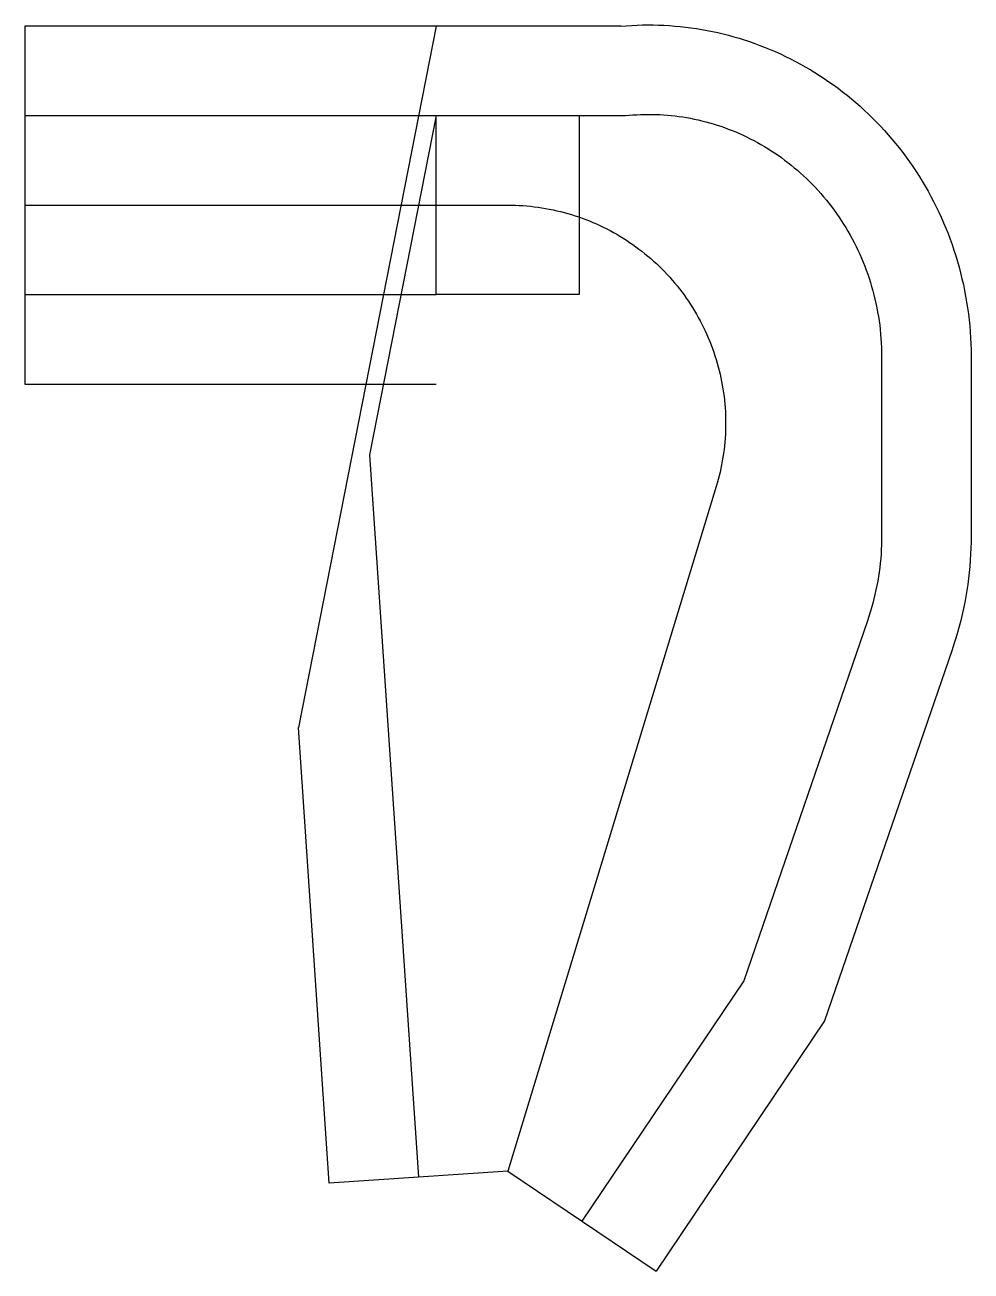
# Model space of a CAD drawing. Header units: metres. Extents: x -10000 to 9596, y -22070 to 3730.
import ezdxf

# ---------------------------------------------------------------- set-up
doc = ezdxf.new("R2010")
doc.units = ezdxf.units.M

msp = doc.modelspace()

# ---------------------------------------------------------------- linework, layer by layer
at = {"color": 1}
for p, q in [((-10000, 3704), (-10000, -3704)), ((2345, 3704), (-10000, 3704)), ((-1482, 3704), (-4336, -10814)), ((-10000, 1852), (2437, 1852)), ((-1482, 1852), (-2862, -5169)), ((-10000, -1852), (-1482, -1852)), ((7744, -3150), (7744, -6854)), ((9596, -3150), (9596, -6854)), ((-10000, -3704), (-1482, -3704)), ((-2862, -5169), (-1848, -20125)), ((7450, -8605), (4889, -16058)), ((9202, -9207), (6561, -16891)), ((-3696, -20251), (-4336, -10814)), ((4889, -16058), (1536, -21035)), ((6561, -16891), (3072, -22070)), ((0, -20000), (-3696, -20251)), ((0, -20000), (3072, -22070))]:
    msp.add_line(p, q, dxfattribs=at)
for points in [[(2345, 3704), (2456, 3713), (2567, 3720), (2678, 3726), (2789, 3729), (2900, 3730), (3012, 3730), (3124, 3727), (3235, 3723), (3347, 3717), (3459, 3708), (3571, 3698), (3683, 3686), (3795, 3671), (3906, 3655), (4018, 3637), (4129, 3617), (4240, 3595), (4351, 3571), (4461, 3545), (4571, 3517), (4681, 3487), (4791, 3455), (4900, 3421), (5008, 3385), (5116, 3347), (5224, 3307), (5330, 3266), (5437, 3222), (5542, 3177), (5647, 3130), (5752, 3080), (5855, 3029), (5958, 2976), (6060, 2921), (6161, 2865), (6261, 2806), (6361, 2746), (6459, 2684), (6556, 2620), (6653, 2554), (6748, 2487), (6842, 2418), (6936, 2347), (7028, 2274), (7119, 2200), (7208, 2124), (7297, 2046), (7384, 1967), (7470, 1886), (7554, 1803), (7638, 1719), (7720, 1634), (7800, 1547), (7879, 1458), (7957, 1368), (8033, 1276), (8107, 1184), (8180, 1089), (8252, 993), (8322, 896), (8390, 798), (8456, 698), (8521, 597), (8585, 495), (8646, 391), (8706, 287), (8764, 181), (8820, 74), (8875, -34), (8927, -143), (8978, -253), (9027, -365), (9074, -477), (9119, -590), (9162, -704), (9203, -819), (9242, -934), (9280, -1051), (9315, -1168), (9348, -1286), (9379, -1405), (9408, -1524), (9436, -1644), (9461, -1765), (9484, -1886), (9504, -2008), (9523, -2130), (9540, -2253), (9554, -2376), (9567, -2499), (9577, -2623), (9585, -2747), (9591, -2872), (9595, -2996), (9596, -3121), (9596, -3150)], [(1482, -1852), (-1482, -1852), (-1482, 1852), (1482, 1852), (1482, -1852)], [(2437, 1852), (2515, 1860), (2594, 1866), (2672, 1871), (2751, 1875), (2830, 1877), (2909, 1878), (2988, 1878), (3068, 1876), (3147, 1873), (3227, 1869), (3306, 1863), (3386, 1855), (3466, 1846), (3545, 1836), (3625, 1825), (3704, 1812), (3784, 1797), (3863, 1781), (3942, 1764), (4021, 1745), (4100, 1725), (4179, 1704), (4257, 1681), (4335, 1657), (4413, 1631), (4491, 1604), (4568, 1575), (4645, 1545), (4721, 1514), (4797, 1482), (4873, 1447), (4948, 1412), (5022, 1375), (5096, 1337), (5170, 1297), (5242, 1257), (5315, 1214), (5386, 1171), (5458, 1126), (5528, 1080), (5598, 1032), (5667, 983), (5735, 933), (5802, 882), (5869, 829), (5935, 775), (6000, 720), (6064, 664), (6127, 607), (6190, 548), (6251, 488), (6311, 427), (6371, 365), (6430, 301), (6487, 237), (6543, 171), (6599, 104), (6653, 37), (6706, -32), (6759, -102), (6810, -173), (6859, -245), (6908, -318), (6955, -392), (7002, -466), (7047, -542), (7090, -619), (7133, -696), (7174, -775), (7214, -854), (7252, -934), (7289, -1015), (7325, -1096), (7360, -1178), (7393, -1261), (7425, -1345), (7455, -1430), (7484, -1515), (7511, -1600), (7537, -1687), (7561, -1774), (7584, -1861), (7606, -1949), (7626, -2038), (7644, -2127), (7661, -2216), (7677, -2306), (7690, -2396), (7703, -2487), (7713, -2578), (7723, -2669), (7730, -2761), (7736, -2853), (7740, -2945), (7743, -3037), (7744, -3130), (7744, -3150)], [(-10000, 0), (0, 0), (79, -1), (158, -3), (236, -6), (315, -11), (393, -17), (472, -25), (550, -34), (628, -44), (706, -56), (784, -69), (861, -83), (938, -99), (1015, -116), (1092, -134), (1168, -154), (1244, -175), (1319, -197), (1395, -221), (1469, -246), (1544, -272), (1617, -300), (1691, -329), (1763, -359), (1836, -390), (1907, -423), (1978, -457), (2049, -492), (2119, -528), (2188, -566), (2257, -605), (2324, -645), (2392, -686), (2458, -728), (2524, -772), (2589, -816), (2653, -862), (2716, -909), (2778, -957), (2840, -1006), (2901, -1056), (2961, -1107), (3020, -1159), (3078, -1212), (3135, -1267), (3191, -1322), (3246, -1378), (3301, -1435), (3354, -1493), (3406, -1552), (3457, -1612), (3507, -1673), (3556, -1735), (3604, -1797), (3651, -1860), (3697, -1924), (3741, -1989), (3785, -2055), (3827, -2121), (3868, -2189), (3908, -2257), (3947, -2325), (3985, -2394), (4021, -2464), (4056, -2535), (4090, -2606), (4123, -2677), (4154, -2750), (4184, -2822), (4213, -2896), (4241, -2969), (4267, -3044), (4292, -3118), (4316, -3194), (4338, -3269), (4359, -3345), (4379, -3421), (4397, -3498), (4414, -3575), (4430, -3652), (4444, -3729), (4457, -3807), (4469, -3885), (4479, -3963), (4488, -4041), (4496, -4120), (4502, -4198), (4507, -4277), (4510, -4356), (4512, -4434), (4513, -4513), (4512, -4592), (4510, -4671), (4507, -4749), (4502, -4828), (4496, -4906), (4488, -4985), (4479, -5063), (4469, -5141), (4457, -5219), (4444, -5297), (4430, -5374), (4414, -5451), (4397, -5528), (4379, -5605), (4359, -5681), (4338, -5757), (4317, -5828), (0, -20000)], [(7744, -6854), (7744, -6946), (7741, -7039), (7737, -7132), (7731, -7225), (7724, -7318), (7715, -7411), (7705, -7504), (7692, -7597), (7678, -7690), (7663, -7783), (7646, -7875), (7627, -7968), (7606, -8060), (7584, -8152), (7561, -8244), (7535, -8335), (7508, -8426), (7480, -8517), (7450, -8605)], [(9596, -6854), (9595, -6979), (9592, -7104), (9587, -7229), (9579, -7354), (9569, -7479), (9557, -7605), (9543, -7730), (9526, -7855), (9508, -7980), (9487, -8104), (9464, -8229), (9438, -8353), (9411, -8477), (9381, -8600), (9350, -8723), (9316, -8846), (9279, -8968), (9241, -9089), (9202, -9207)]]:
    msp.add_lwpolyline(points, dxfattribs=at)

doc.saveas('drawing.dxf')
